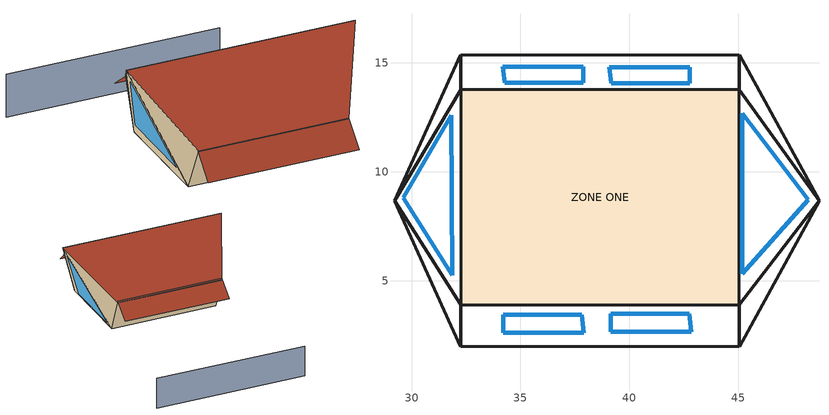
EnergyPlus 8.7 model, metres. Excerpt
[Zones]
ZONE ONE
 floor ground (LTFLOOR): 45.05,13.77 45.05,3.9 32.27,3.9 32.27,13.77 z3.75
 wall outside (LTWALL): 48.72,8.67,12.33 45.05,13.77,3.75 45.05,15.38,7.8; 48.72,8.67,12.33 45.05,3.9,3.75 45.05,13.77,3.75; 29.22,8.67,12.33 32.27,3.9,3.75 32.27,1.97,7.8; 32.27,15.38,7.8 32.27,13.77,3.75 29.22,8.67,12.33; 45.05,15.38,7.8 45.05,13.77,3.75 32.27,13.77,3.75 32.27,15.38,7.8; 29.22,8.67,12.33 32.27,13.77,3.75 32.27,3.9,3.75; 45.05,1.97,7.8 45.05,3.9,3.75 48.72,8.67,12.33; 32.27,1.97,7.8 32.27,3.9,3.75 45.05,3.9,3.75 45.05,1.97,7.8
 window: 37.88,14.83,6.42 37.88,14.1,4.59 34.28,14.1,4.59 34.18,14.83,6.42; 42.77,14.8,6.33 42.77,14.07,4.5 39.16,14.07,4.5 39.07,14.8,6.33; 39.14,2.64,6.38 39.14,3.49,4.6 42.75,3.49,4.6 42.84,2.64,6.38; 48.21,8.72,11.15 45.2,5.32,4.09 45.2,12.68,4.09; 29.63,8.8,11.18 31.82,12.6,5.02 31.86,5.26,4.89; 34.2,2.6,6.48 34.2,3.44,4.7 37.81,3.44,4.7 37.9,2.6,6.48
 roof outside (LTROOF): 48.72,8.67,12.33 45.05,15.38,7.8 32.27,15.38,7.8 29.22,8.67,12.33; 29.22,8.67,12.33 32.27,1.97,7.8 45.05,1.97,7.8 48.72,8.67,12.33
 roof outside: 32.23,1.97,7.8 32.23,0.11,5.97 45.05,0.11,5.97 45.05,1.97,7.8; 45.02,15.26,7.92 45.02,17.26,6.34 32.2,17.26,6.34 32.2,15.26,7.92
shading: 27.26,26.54 45.47,26.54 z0:3.74
[Building]
Tolita bamboo: North Axis {deg}=0; Terrain=Country; Loads Convergence Tolerance Value=0.04; Temperature Convergence Tolerance Value {deltaC}=0.4; Solar Distribution=FullInteriorAndExterior; Minimum Number of Warmup Days=6
[SizingPeriod:DesignDay] Day of Month=21; Humidity Condition Type=Wetbulb; Barometric Pressure {Pa}=99063.21; Rain Indicator=No; Snow Indicator=No; Daylight Saving Time Indicator=No; Solar Model Indicator=ASHRAEClearSky
Name | Month | Day Type | Maximum Dry-Bulb Temperature {C} | Daily Dry-Bulb Temperature Range {deltaC} | Wetbulb or DewPoint at Maximum Dry-Bulb {C} | Wind Speed {m/s} | Wind Direction {deg} | Sky Clearness
CHICAGO_IL_USA Cooling .4% Conditions DB=>MWB | 7 | SummerDesignDay | 32.8 | 10.9 | 23.6 | 0 | 0 | 1
CHICAGO_IL_USA Heating 99.6% Conditions | 1 | WinterDesignDay | -21.2 | 0 | -21.2 | 4.6 | 270 | 0
[Site:GroundTemperature:BuildingSurface]
18.3, 18.2, 18.3, 18.4, 20.1, 22, 22.3, 22.5, 22.5, 20.7, 18.9, 18.5
[Site:Location]
Tena: 0, -0.979651, -77.8155, -5, 0
[Material] Thermal Absorptance=0.9
Name | Roughness | Thickness {m} | Conductivity {W/m-K} | Density {kg/m3} | Specific Heat {J/kg-K} | Solar Absorptance | Visible Absorptance
PLASTERBOARD-1 | MediumSmooth | 0.012 | 0.16 | 950 | 840 | 0.6 | 0.6
FIBERGLASS QUILT-1 | Rough | 0.066 | 0.04 | 12 | 840 | 0.6 | 0.6
WOOD SIDING-1 | Rough | 0.009 | 0.14 | 530 | 900 | 0.6 | 0.6
PLASTERBOARD-2 | Rough | 0.01 | 0.16 | 950 | 840 | 0.6 | 0.6
FIBERGLASS QUILT-2 | Rough | 0.1118 | 0.04 | 12 | 840 | 0.6 | 0.6
ROOF DECK | Rough | 0.019 | 0.14 | 530 | 900 | 0.6 | 0.6
HF-C5 | MediumRough | 0.1015 | 1.7296 | 2243 | 837 | 0.65 | 0.65
[Construction]
LTWALL: WOOD SIDING-1, FIBERGLASS QUILT-1, PLASTERBOARD-1
LTFLOOR: HF-C5
LTROOF: ROOF DECK, FIBERGLASS QUILT-2, PLASTERBOARD-2
[Zone]
ZONE ONE: Type=1; Multiplier=1; Ceiling Height {m}=2.7; Volume {m3}=129.6; Part of Total Floor Area=Yes
[Zone equipment]
ZONE ONE: ZONE ONE Purchased Air
[ZoneHVAC:IdealLoadsAirSystem]
ZONE ONE Purchased Air: Maximum Heating Supply Air Temperature {C}=50; Minimum Cooling Supply Air Temperature {C}=13; Maximum Heating Supply Air Humidity Ratio {kgWater/kgDryAir}=0.015; Minimum Cooling Supply Air Humidity Ratio {kgWater/kgDryAir}=0.01; Heating Limit=NoLimit; Cooling Limit=NoLimit; Dehumidification Control Type=ConstantSupplyHumidityRatio; Humidification Control Type=ConstantSupplyHumidityRatio
[ZoneControl:Thermostat]
ZONE ONE Thermostat: Zone or ZoneList=ZONE ONE; Control Type Schedule=ALWAYS 4; Control 1=Office Thermostat Dual SP Control
[ThermostatSetpoint:DualSetpoint]
Office Thermostat Dual SP Control: Heating Setpoint Temperature Schedule=ALWAYS 20; Cooling Setpoint Temperature Schedule=ALWAYS 24
[Schedule:Compact]
ALWAYS 4: Through: 12/31, For: AllDays, Until: 24:00, 4
ALWAYS 20: Through: 12/31, For: AllDays, Until: 24:00, 20
ALWAYS 24: Through: 12/31, For: AllDays, Until: 24:00, 24
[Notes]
Introduction to EnergyPlus - Tolita bamboo
Building: Fictional 1 zone building with lightweight walls and 2 windows.
8m x 6m x 2.7m high, long side facing N and S
20C heating, 24C cooling
Internal: None.
System:   Purchased Air.
Plant:    None.
Environment:  Chicago, IL, USA, Summer and Winter design days
CHICAGO_IL_USA Cooling (DB=>MWB) .4%, MaxDB=  32.80 MWB=  23.60
CHICAGO_IL_USA Heating 99.6%, MaxDB= -21.20 Wind Speed=   4.60 Wind Dir= 270.00
